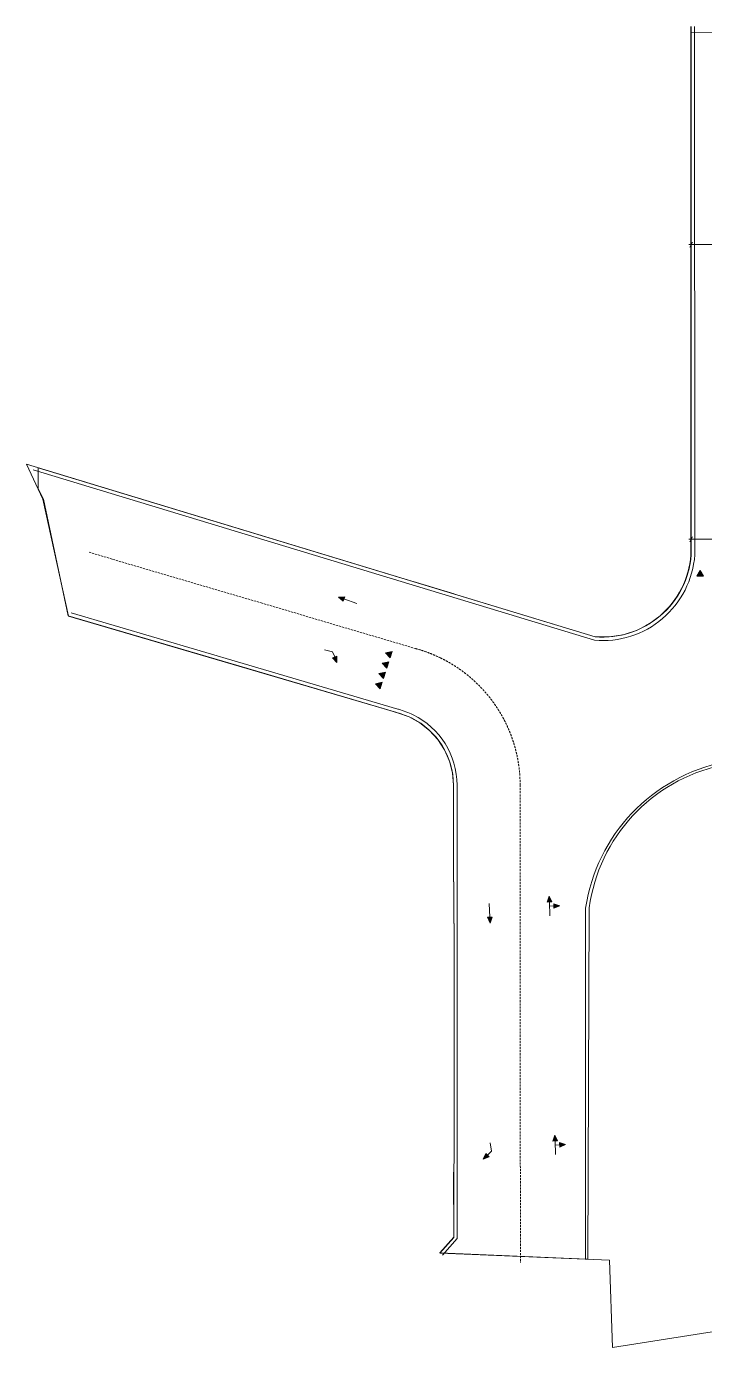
# Model space of a CAD drawing. Header units: millimetres. Extents: x 476244520 to 476657119, y 4620824743 to 4621446928.
# Drawn here: x 476337593 to 476378401, y 4620824743 to 4620904132 of the extents above; entities that cross this region are included whole.
import ezdxf

# ---------------------------------------------------------------- set-up
doc = ezdxf.new("R2010")
doc.units = ezdxf.units.MM
doc.header["$MEASUREMENT"] = 0
doc.linetypes.add('( Hidden )', pattern=[187.5, 125, -62.5])
for name, color, linetype, lineweight in [('New_gza_Pen_No__250', 7, 'Continuous', 0), ('New_საბავშვო მოედნები_Pen_No__250', 7, 'Continuous', 0), ('New_საბავშვო მოედნები_Pen_No__255', 255, 'Continuous', 0), ('New_საბავშვო მოედნები_Pen_No__7', 7, 'Continuous', 0), ('RED LINE_Pen_No__1', 1, 'Continuous', 0), ('zoma_Pen_No__1', 1, 'Continuous', 0)]:
    doc.layers.add(name, color=color, linetype=linetype, lineweight=lineweight)
doc.layers.add('zoma', color=7, linetype='Continuous')
doc.styles.add('GENERATED_STYLE_2', font='arial.ttf')
doc.dimstyles.new('GENERATED_STYLE__4', dxfattribs={"dimtxt": 500, "dimasz": 228, "dimexe": 0.18, "dimexo": 3, "dimgap": 0.09, "dimtad": 1, "dimtih": 1, "dimtoh": 1, "dimlfac": 0.001, "dimzin": 0, "dimdsep": 46, "dimtxsty": 'GENERATED_STYLE_2', "dimblk": 'ARROWHEAD_2', "dimblk1": 'ARROWHEAD_2', "dimblk2": 'ARROWHEAD_2', "dimcen": 0.09, "dimse1": 1, "dimse2": 1, "dimclrd": 1, "dimclre": 1, "dimclrt": 1, "dimadec": 0, "dimazin": 0, "dimtfac": 1, "dimtdec": 4, "dimtmove": 2, "dimatfit": 3, "dimfxl": 1, "dimtolj": 1, "dimtzin": 0, "dimarcsym": 0})
doc.dimstyles.new('GENERATED_STYLE__5', dxfattribs={"dimtxt": 500, "dimasz": 228, "dimexe": 0.18, "dimexo": 3, "dimgap": 0.09, "dimtad": 1, "dimtih": 1, "dimtoh": 1, "dimlfac": 0.001, "dimzin": 0, "dimdsep": 46, "dimtxsty": 'GENERATED_STYLE_2', "dimblk": 'ARROWHEAD_2', "dimblk1": 'ARROWHEAD_2', "dimblk2": 'ARROWHEAD_2', "dimcen": 0.09, "dimclrd": 1, "dimclre": 1, "dimclrt": 1, "dimadec": 0, "dimazin": 0, "dimtfac": 1, "dimtdec": 4, "dimtmove": 2, "dimatfit": 3, "dimfxl": 1, "dimtolj": 1, "dimtzin": 0, "dimarcsym": 0})

# ---------------------------------------------------------------- blocks, each defined once
blk = doc.blocks.new('*D731', base_point=(476844527, 4621385791))
at = {"layer": 'zoma_Pen_No__1', "color": 1, "linetype": 'Continuous', "lineweight": 0, "transparency": 16777216}
for p, q in [((476377392, 4620873320), (476377539, 4620873320)), ((476377625, 4620873470), (476377452, 4620873170)), ((476377539, 4620873095), (476377539, 4620873545)), ((476377539, 4620873320), (476390148, 4620873320)), ((476390061, 4620873170), (476390234, 4620873470)), ((476390148, 4620873095), (476390148, 4620873545)), ((476390148, 4620873320), (476390294, 4620873320))]:
    blk.add_line(p, q, dxfattribs=at)
at = {"layer": 'zoma_Pen_No__1', "color": 1, "lineweight": 0, "transparency": 16777216, "insert": (476383366, 4620873508), "char_height": 500, "attachment_point": 7, "style": 'GENERATED_STYLE_2'}
blk.add_mtext('\\A1;{\\pql;\\fArial CYR|b0|i0|c204|p34;12.61}', dxfattribs=at)
blk = doc.blocks.new('ARROWHEAD_2')
at = {"color": 0, "linetype": 'Continuous', "lineweight": 0}
for p, q in [((0, 0), (-1, 0)), ((-0.38, -0.66), (0.38, 0.66))]:
    blk.add_line(p, q, dxfattribs=at)
blk = doc.blocks.new('*D732', base_point=(476844527, 4621385791))
at = {"layer": 'zoma_Pen_No__1', "color": 1, "linetype": 'Continuous', "lineweight": 0, "transparency": 16777216}
for p, q in [((476377386, 4620891020), (476377533, 4620891020)), ((476377619, 4620891170), (476377446, 4620890870)), ((476377533, 4620890795), (476377533, 4620891245)), ((476377533, 4620891020), (476390148, 4620891020)), ((476390061, 4620890870), (476390234, 4620891170)), ((476390148, 4620890795), (476390148, 4620891245)), ((476390148, 4620891020), (476390294, 4620891020))]:
    blk.add_line(p, q, dxfattribs=at)
at = {"layer": 'zoma_Pen_No__1', "color": 1, "lineweight": 0, "transparency": 16777216, "insert": (476384116, 4620891120), "char_height": 500, "attachment_point": 7, "style": 'GENERATED_STYLE_2'}
blk.add_mtext('\\A1;{\\pql;\\fArial CYR|b0|i0|c204|p34;12.62}', dxfattribs=at)

msp = doc.modelspace()

# ---------------------------------------------------------------- hatches: boundary and pattern name
at = {"layer": 'New_საბავშვო მოედნები_Pen_No__255', "linetype": 'Continuous', "lineweight": 0}
for points in [[(476378077.629, 4620871444.213), (476377874.991, 4620871094.032), (476378279.576, 4620871093.632)], [(476356335.96, 4620869843.497), (476356628.943, 4620869598.188), (476356717.807, 4620869857.931)], [(476356249.825, 4620865916.078), (476356243.487, 4620866298.145), (476355988.957, 4620866195.297)], [(476359439.803, 4620866182.493), (476359563.086, 4620866567.838), (476359167.726, 4620866481.931)], [(476358970.474, 4620865865.379), (476359242.552, 4620865565.941), (476359365.834, 4620865951.286)], [(476358575.971, 4620864632.276), (476358848.048, 4620864332.838), (476358971.33, 4620864718.183)], [(476358773.223, 4620865248.828), (476359045.3, 4620864949.39), (476359168.582, 4620865334.734)], [(476368880.213, 4620851512.59), (476369154.5, 4620851523.975), (476369002.567, 4620851874.592)], [(476369280.676, 4620851417.225), (476369292.062, 4620851142.938), (476369642.678, 4620851294.871)], [(476365461.887, 4620850250.765), (476365580.189, 4620850614.111), (476365306.047, 4620850599.663)], [(476369221.972, 4620837154.814), (476369496.259, 4620837166.199), (476369344.326, 4620837516.816)], [(476369622.435, 4620837059.449), (476369633.821, 4620836785.162), (476369984.437, 4620836937.095)], [(476365042.428, 4620836062.089), (476365395.665, 4620836207.828), (476365206.793, 4620836407.053)]]:
    msp.add_hatch(color=255, dxfattribs=at).paths.add_polyline_path(points)

# ---------------------------------------------------------------- linework, layer by layer
at = {"layer": 'New_gza_Pen_No__250', "color": 7, "linetype": 'Continuous', "lineweight": 0}
for points in [[(476377505.218, 4620904132.305), (476377514.225, 4620872369.36, -0.417389191), (476371766.873, 4620867457.095), (476337593.39, 4620877830.95)], [(476377528.6, 4620904132.305), (476377539.112, 4620872378.791, -0.417244908), (476371766.873, 4620867457.095), (476338303.048, 4620877615.523), (476338305.808, 4620876365.244), (476338611.433, 4620875732.526), (476340102.588, 4620868723.963), (476350561.087, 4620865646.764), (476359849.88, 4620862902.589), (476359891.042, 4620862890.498, -0.047754859), (476360732.317, 4620862575.865, -0.285655821), (476363252.367, 4620858544.855), (476363253.944, 4620855277.266), (476363253.668, 4620855276.907)], [(476363263.855, 4620835283.288), (476363265.788, 4620831369.092), (476362432.097, 4620830429.389), (476371271.08, 4620830062.267), (476371318.849, 4620830060.283), (476371408.699, 4620851168.015, -0.315884232), (476379333.945, 4620859727.511), (476475993.629, 4620859727.511), (476475993.629, 4620865227.511), (476387246.398, 4620865227.511, -0.326410828), (476384017.969, 4620868389.2), (476383996.67, 4620904132.305)]]:
    msp.add_lwpolyline(points, format="xyb", dxfattribs=at)
at = {"layer": 'New_საბავშვო მოედნები_Pen_No__250', "color": 7, "linetype": 'Continuous', "lineweight": 0}
for points in [[(476377742.132, 4620904132.305), (476377752.647, 4620872370.979, -0.418873813), (476371726.186, 4620867246.292), (476338002.779, 4620877483.52)], [(476340284.959, 4620868892.887), (476350621.473, 4620865851.579), (476359910.22, 4620863107.418), (476359948.868, 4620863096.066, -0.047639391), (476360826.052, 4620862767.724, -0.285680411), (476363465.899, 4620858545.144), (476363479.36, 4620831288.069), (476362590.964, 4620830302.855)], [(476371193.336, 4620830062.267), (476371193.336, 4620851146.433, -0.316964699), (476379548.539, 4620859927.511), (476475993.629, 4620859927.511)]]:
    msp.add_lwpolyline(points, format="xyb", dxfattribs=at)
at = {"layer": 'New_საბავშვო მოედნები_Pen_No__250', "color": 7, "linetype": '( Hidden )', "lineweight": 0}
msp.add_lwpolyline([(476341355.604, 4620872531.698), (476351694.126, 4620869489.8), (476360982.074, 4620866745.875), (476360982.381, 4620866745.785, -0.046340696), (476362491.081, 4620866175.79, -0.285928345), (476367258.948, 4620858549.759), (476367273.13, 4620829831.261)], format="xyb", dxfattribs=at)
at = {"layer": 'New_საბავშვო მოედნები_Pen_No__250', "color": 7, "linetype": 'Continuous', "lineweight": 0, "flags": 128}
for points in [[(476378077.629, 4620871444.213), (476377874.991, 4620871094.032), (476378279.576, 4620871093.632)], [(476359439.803, 4620866182.493), (476359563.086, 4620866567.838), (476359167.726, 4620866481.931)], [(476358970.474, 4620865865.379), (476359242.552, 4620865565.941), (476359365.834, 4620865951.286)], [(476358575.971, 4620864632.276), (476358848.048, 4620864332.838), (476358971.33, 4620864718.183)], [(476358773.223, 4620865248.828), (476359045.3, 4620864949.39), (476359168.582, 4620865334.734)]]:
    msp.add_lwpolyline(points, close=True, dxfattribs=at)
at = {"layer": 'New_საბავშვო მოედნები_Pen_No__250', "color": 7, "linetype": 'Continuous', "lineweight": 0}
for points in [[(476356717.807, 4620869857.931), (476356335.96, 4620869843.497), (476356628.943, 4620869598.188)], [(476355988.957, 4620866195.297), (476356249.825, 4620865916.078), (476356243.487, 4620866298.145)], [(476369154.5, 4620851523.975), (476369002.567, 4620851874.592), (476368880.213, 4620851512.59)], [(476369292.062, 4620851142.938), (476369642.678, 4620851294.871), (476369280.676, 4620851417.225)], [(476365306.047, 4620850599.663), (476365461.887, 4620850250.765), (476365580.189, 4620850614.111)], [(476369496.259, 4620837166.199), (476369344.326, 4620837516.816), (476369221.972, 4620837154.814)], [(476369633.821, 4620836785.162), (476369984.437, 4620836937.095), (476369622.435, 4620837059.449)], [(476365206.793, 4620836407.053), (476365042.428, 4620836062.089), (476365395.665, 4620836207.828)]]:
    msp.add_lwpolyline(points, close=True, dxfattribs=at)
for points in [[(476357452.603, 4620869461.468), (476356673.375, 4620869728.059)], [(476355495.364, 4620866668.406), (476355991.913, 4620866554.363), (476356116.222, 4620866246.721)], [(476365399.773, 4620851429.315), (476365443.118, 4620850606.887)], [(476369051.512, 4620850695.421), (476369017.356, 4620851518.282)], [(476369027.689, 4620851269.344), (476369286.369, 4620851280.081)], [(476365466.413, 4620837039.558), (476365542.025, 4620836535.723), (476365301.229, 4620836307.44)], [(476369393.271, 4620836337.646), (476369359.115, 4620837160.507)], [(476369369.448, 4620836911.568), (476369628.128, 4620836922.306)]]:
    msp.add_lwpolyline(points, dxfattribs=at)
at = {"layer": 'New_საბავშვო მოედნები_Pen_No__7', "color": 7, "linetype": 'Continuous', "lineweight": 0}
msp.add_lwpolyline([(476360834.27, 4620870782.187), (476363293.045, 4620870029.448)], dxfattribs=at)
at = {"layer": 'RED LINE_Pen_No__1', "color": 1, "linetype": 'Continuous', "lineweight": 0, "flags": 128}
msp.add_lwpolyline([(476379170.264, 4620825748.48), (476372799.572, 4620824743.032), (476372634.489, 4620830001.357), (476362432.03, 4620830425.514), (476363266.001, 4620831365.555), (476363296.941, 4620840228.365), (476363296.244, 4620842728.412), (476363294.382, 4620844695.564), (476363295.479, 4620845228.387), (476363294.783, 4620847728.434), (476363292.39, 4620850228.434), (476363282.062, 4620850228.434), (476363279.742, 4620852728.366), (476363255.266, 4620852728.403), (476363252.363, 4620858534.507), (476363190.938, 4620859270.824), (476363009.95, 4620859987.171), (476362714.451, 4620860664.302), (476362312.298, 4620861284.042), (476361814.203, 4620861829.778), (476361233.795, 4620862286.816), (476360586.337, 4620862642.914), (476359889.565, 4620862888.441), (476359887.861, 4620862888.678), (476359222.785, 4620863087.539), (476340114.843, 4620868701.606), (476338585.893, 4620875724.292), (476337592.661, 4620877830.288), (476371766.829, 4620867453.738), (476372609.651, 4620867449.043), (476373442.747, 4620867577.208), (476374245.268, 4620867834.975), (476374997.163, 4620868215.851), (476375679.662, 4620868710.339), (476376275.913, 4620869306.163), (476376770.834, 4620869988.41), (476377152.158, 4620870740.048), (476377410.353, 4620871542.424), (476377539.038, 4620872375.417), (476377528.41, 4620903756.783), (476478857.891, 4620903815.798)], dxfattribs=at)

# ---------------------------------------------------------------- dimensions: what is measured, and where the dimension line sits
at = {"layer": 'zoma', "color": 1, "linetype": 'Continuous', "lineweight": 0}
for base, p1, p2, dimstyle, picture, middle in [((476390147.729, 4620891020.243), (476377532.723, 4620891020.243), (476390147.729, 4620891020.243), 'GENERATED_STYLE__5', '*D732', (476384955.849, 4620891370.243)), ((476390147.729, 4620873320.243), (476377538.718, 4620873320.243), (476390147.729, 4620873320.243), 'GENERATED_STYLE__4', '*D731', (476384206.495, 4620873758.258))]:
    dim = msp.add_linear_dim(base=base, p1=p1, p2=p2, dimstyle=dimstyle, dxfattribs=at)
    dim.commit()
    dim.dimension.update_dxf_attribs({"geometry": picture, "text_midpoint": middle, "dimtype": 160})

doc.saveas('drawing.dxf')
